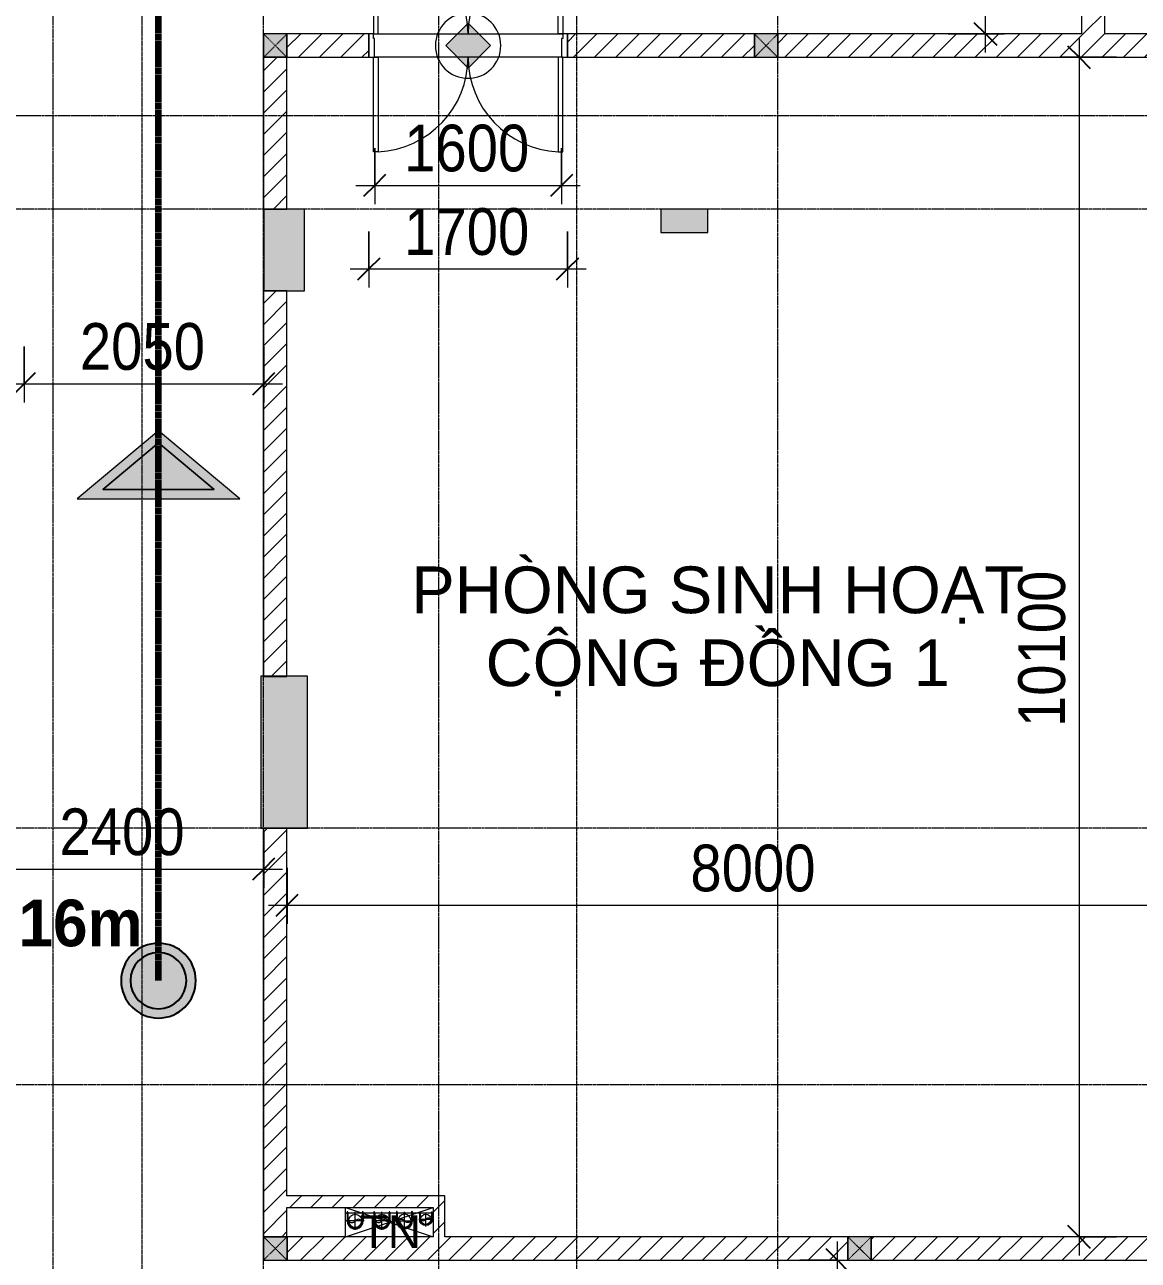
# Model space of a CAD drawing. Header units: millimetres. Extents: x 962 to 241049, y -15958 to 84407.
# Drawn here: x 105587 to 115117, y 35536 to 46116 of the extents above; entities that cross this region are included whole.
import ezdxf

# ---------------------------------------------------------------- set-up
doc = ezdxf.new("R2010")
doc.units = ezdxf.units.MM
for name, pattern in [('1 NÉT CALL OUT', [6, 3, -3]), ('Dash', [6, 3, -3]), ('Dash Dot 3_16_', [7.9375, 4.7625, -1.5875, 0, -1.5875]), ('Grid Line', [22.225, 12.7, -3.175, 3.175, -3.175]), ('IMPORT-CENTER _3_', [10.16, 6.35, -1.27, 1.27, -1.27])]:
    doc.linetypes.add(name, pattern=pattern)
for name, color, linetype, lineweight in [('0-1', 7, 'Continuous', 5), ('0-2', 250, 'Continuous', 9), ('A-ANNO-DIMS', 211, 'Continuous', 9), ('A-ANNO-DIMS-160', 211, 'Continuous', 9), ('A-ANNO-NOTE', 131, 'Continuous', 9), ('A-ANNO-NOTE-1', 131, 'Continuous', 25), ('A-AREA-IDEN', 2, 'Continuous', 9), ('A-DETL-3', 90, '1 NÉT CALL OUT', 100), ('A-DETL-GENF-2', 1, 'Continuous', 9), ('A-DOOR-3', 1, 'Continuous', 9), ('A-DOOR-FRAM-1', 1, 'Continuous', 9), ('A-FLOR', 192, 'Continuous', 9), ('A-FLOR-1', 250, 'Continuous', 9), ('A-WALL', 113, 'Continuous', 9), ('A-WALL-3', 113, 'Continuous', 18), ('A-WALL-PATT-2', 111, 'Continuous', 9), ('G-ANNO-SYMB-1', 111, 'Dash Dot 3_16_', 18), ('G-ANNO-TEXT-1', 7, 'Continuous', 9), ('G-ANNO-TEXT-2', 142, 'Continuous', 9), ('G-IMPT', 8, 'Continuous', 9), ('G-IMPT-2', 8, 'IMPORT-CENTER _3_', 9), ('M-EQPM', 50, 'Continuous', 9), ('S-COLS', 52, 'Continuous', 9), ('S-COLS-1', 52, 'Continuous', 5), ('S-COLS-2', 7, 'Continuous', 18), ('S-COLS-6', 52, 'Continuous', 18), ('S-COLS-7', 52, 'Dash', 9), ('S-COLS-HDLN', 52, 'Dash', 9), ('S-GRID-1', 1, 'Grid Line', 9)]:
    doc.layers.add(name, color=color, linetype=linetype, lineweight=lineweight)
doc.styles.add('Arial_10', font='arial_0.ttf', dxfattribs={"height": 280})
doc.styles.add('Arial_11', font='arial_0.ttf', dxfattribs={"height": 400})
doc.styles.add('Arial_12', font='arial_0.ttf', dxfattribs={"width": 0.95, "height": 400})
doc.styles.add('UTM Avo', font='UTM Avo.ttf', dxfattribs={"width": 0.9, "height": 400})
doc.dimstyles.new('1_Dim_chi_tiet_2_5', dxfattribs={"dimscale": 304.8, "dimtxt": 399.720379, "dimasz": 0.629921, "dimexe": 0.524934, "dimexo": 0.0625, "dimgap": 0.052493, "dimtad": 1, "dimdec": 0, "dimrnd": 5, "dimzin": 0, "dimdsep": 46, "dimtxsty": 'UTM Avo', "dimblk1": 'OBLIQUE', "dimblk2": 'OBLIQUE', "dimsah": 1, "dimcen": 0.09, "dimdle": 0.524934, "dimazin": 0, "dimtfac": 1, "dimtdec": 4, "dimtix": 1, "dimtmove": 0, "dimatfit": 3, "dimfxl": 1.049869, "dimfxlon": 1, "dimtvp": 1, "dimtolj": 1, "dimtzin": 0, "dimarcsym": 2})
doc.dimstyles.new('1_Dim_chi_tiet_2_5_1', dxfattribs={"dimscale": 304.8, "dimtxt": 399.720379, "dimasz": 0.629921, "dimexe": 0.524934, "dimexo": 0.0625, "dimgap": 0.052493, "dimtad": 1, "dimdec": 0, "dimrnd": 5, "dimzin": 0, "dimdsep": 46, "dimtxsty": 'UTM Avo', "dimblk1": 'OBLIQUE', "dimblk2": 'OBLIQUE', "dimsah": 1, "dimcen": 0.09, "dimdle": 0.524934, "dimazin": 0, "dimtfac": 1, "dimtdec": 4, "dimtix": 1, "dimtmove": 0, "dimatfit": 3, "dimfxl": 1.049869, "dimfxlon": 1, "dimtvp": 1, "dimtolj": 1, "dimtzin": 0, "dimarcsym": 2})
pattern_1 = [(45, (63179.03, 0), (-90.50967, 90.50967), [])]

# ---------------------------------------------------------------- blocks, each defined once
blk = doc.blocks.new('NCV_TKTC_KET CAU_rvt-1-TKCS_MB TẦNG 1')
at = {"layer": 'S-COLS-1'}
for points in [[(44803, 43837), (44803, 44537), (44453, 44537), (44453, 43837)], [(48253, 44337), (48253, 44537), (47853, 44537), (47853, 44337), (48055, 44337)], [(44828, 39237), (44828, 40537), (44428, 40537), (44428, 39237)]]:
    blk.add_hatch(color=256, dxfattribs=at).paths.add_polyline_path(points)
at = {"layer": 'A-FLOR-1'}
blk.add_line((45153, 35737), (45153, 35988), dxfattribs=at)
at = {"layer": 'S-COLS-2'}
for p, q in [((44803, 44537), (44453, 44537)), ((44453, 44537), (44453, 43837)), ((44803, 43837), (44803, 44537)), ((47853, 44537), (47853, 44337)), ((48253, 44537), (47853, 44537)), ((48253, 44337), (48253, 44537)), ((47853, 44337), (48253, 44337)), ((44453, 43837), (44803, 43837)), ((44828, 40537), (44428, 40537)), ((44428, 40537), (44428, 39237)), ((44828, 39237), (44828, 40537)), ((44428, 39237), (44828, 39237))]:
    blk.add_line(p, q, dxfattribs=at)
blk = doc.blocks.new('FD_07 - FD_07-1700x2200-CỬA ĐI 2 CÁNH-910693-TKCS_MB TẦNG 1')
at = {"layer": 'A-DETL-GENF-2'}
for p, q in [((-810, 910), (-810, 100)), ((-770, 910), (-810, 910)), ((-770, 100), (-770, 910)), ((770, 100), (770, 910)), ((770, 910), (810, 910)), ((810, 910), (810, 100)), ((-810, 100), (-770, 100)), ((810, 100), (770, 100)), ((-810, -910), (-810, -100)), ((-810, -100), (-770, -100)), ((-770, -100), (-770, -910)), ((810, -100), (770, -100)), ((770, -100), (770, -910)), ((810, -910), (810, -100)), ((-770, -910), (-810, -910)), ((770, -910), (810, -910))]:
    blk.add_line(p, q, dxfattribs=at)
for centre, start, end in [((-810, 100), 0, 87.1694), ((810, 100), 92.8306, 180), ((-810, -100), 272.8306, 360), ((810, -100), 180, 267.1694)]:
    blk.add_arc(centre, 810, start, end, dxfattribs=at)
at = {"layer": 'A-DOOR-3'}
for p, q in [((-810, 100), (810, 100)), ((800, -100), (-800, -100))]:
    blk.add_line(p, q, dxfattribs=at)
at = {"layer": 'A-DOOR-FRAM-1'}
for p, q in [((-810, 100), (-850, 100)), ((-850, 100), (-850, -100)), ((-810, 60), (-810, 100)), ((-800, 60), (-810, 60)), ((-800, -100), (-800, 60)), ((810, 60), (800, 60)), ((800, 60), (800, -100)), ((850, 100), (810, 100)), ((810, 100), (810, 60)), ((850, -100), (850, 100)), ((-850, -100), (-800, -100)), ((800, -100), (850, -100))]:
    blk.add_line(p, q, dxfattribs=at)
blk = doc.blocks.new('TKTC_XREF_251221_MB TANG 1 - TKTC_XREF_260130_MB TANG 1_dwg_CUM U_DN100-4202115-TKCS_MB TẦNG 1')
at = {"layer": 'G-IMPT'}
blk.add_hatch(color=256, dxfattribs=at).paths.add_polyline_path([(0, -61), (0, -57), (15, -55), (28, -49), (40, -40), (49, -28), (55, -15), (57, 0), (55, 15), (49, 28), (40, 40), (28, 49), (15, 55), (0, 57), (0, 61), (16, 59), (30, 53), (43, 43), (53, 30), (59, 16), (61, 0), (59, -16), (53, -30), (43, -43), (30, -53), (16, -59)])
for p, q in [((-79, 67), (-79, 63)), ((-77, 67), (-77, 63)), ((-75, 67), (-75, 63)), ((-73, 69), (-73, 61)), ((-67, 68), (-72, 68)), ((-67, 62), (-72, 62)), ((-65, 69), (0, 69)), ((-79, -63), (-79, -67)), ((-77, -63), (-77, -67)), ((-75, -63), (-75, -67)), ((-73, -61), (-73, -69)), ((-67, -62), (-72, -62)), ((-67, -68), (-72, -68)), ((-65, -69), (0, -69))]:
    blk.add_line(p, q, dxfattribs=at)
at = {"layer": 'G-IMPT', "flags": 128}
for points in [[(-73, 68), (-78, 68), (-78, 62), (-73, 62)], [(-72, 59), (-67, 59), (-67, 71), (-72, 71)], [(-67, 71), (-67, 73), (-65, 73), (-65, 57), (-67, 57), (-67, 59)], [(-65, 61), (0, 61), (0, 57)], [(-73, -62), (-78, -62), (-78, -68), (-73, -68)], [(-72, -71), (-67, -71), (-67, -59), (-72, -59)], [(-67, -59), (-67, -57), (-65, -57), (-65, -73), (-67, -73), (-67, -71)], [(-65, -61), (0, -61), (0, -57)]]:
    blk.add_lwpolyline(points, dxfattribs=at)
at = {"layer": 'G-IMPT'}
for centre, radius, start, end in [((-78, 67), 0.96, 90, 180), ((-78, 63), 0.96, 180, 270), ((-71, 69), 1.56, 112.6199, 247.3801), ((-68, 65), 4.8, 143.1301, 216.8699), ((-71, 61), 1.56, 112.6199, 247.3801), ((0, 0), 69, 270, 90), ((0, 0), 61, 270, 90), ((0, 0), 57, 270, 90), ((-78, -63), 0.96, 90, 180), ((-78, -67), 0.96, 180, 270), ((-71, -61), 1.56, 112.6199, 247.3801), ((-68, -65), 4.8, 143.1301, 216.8699), ((-71, -69), 1.56, 112.6199, 247.3801)]:
    blk.add_arc(centre, radius, start, end, dxfattribs=at)
blk = doc.blocks.new('TKTC_XREF_251221_MB TANG 1 - TKTC_XREF_260130_MB TANG 1_dwg_$cc-4202117-TKCS_MB TẦNG 1')
at = {"layer": 'G-IMPT'}
blk.add_circle((0, 0), 0.5, dxfattribs=at)
for centre, radius, start, end in [((0, 0), 0.5, 90, 270), ((0.19, 0.25), 0.313, 126.8699, 233.1301), ((-0.19, -0.25), 0.313, 306.8699, 53.1301)]:
    blk.add_arc(centre, radius, start, end, dxfattribs=at)
at = {"layer": 'G-IMPT-2'}
for p, q in [((-0.67, 0), (0.67, 0)), ((0, -0.67), (0, 0.67))]:
    blk.add_line(p, q, dxfattribs=at)
blk = doc.blocks.new('TKTC_XREF_251221_MB TANG 1 - TKTC_XREF_260130_MB TANG 1_dwg_$cc-V131-TKCS_MB TẦNG 1')
at = {"layer": 'G-IMPT'}
blk.add_circle((0, 0), 0.5, dxfattribs=at)
for centre, radius, start, end in [((0, 0), 0.5, 90, 270), ((0.188, 0.25), 0.313, 126.8699, 233.1301), ((-0.188, -0.25), 0.313, 306.8699, 53.1301)]:
    blk.add_arc(centre, radius, start, end, dxfattribs=at)
at = {"layer": 'G-IMPT-2'}
for p, q in [((-0.673, 0), (0.673, 0)), ((0, -0.673), (0, 0.673))]:
    blk.add_line(p, q, dxfattribs=at)
blk = doc.blocks.new('TKTC_XREF_251221_MB TANG 1 - TKTC_XREF_260130_MB TANG 1_dwg_CUM U_DN100-4202112-TKCS_MB TẦNG 1')
at = {"layer": 'G-IMPT'}
blk.add_hatch(color=256, dxfattribs=at).paths.add_polyline_path([(0, 61), (0, 57), (15, 55), (28, 49), (40, 40), (49, 28), (55, 15), (57, 0), (55, -15), (49, -29), (40, -40), (28, -49), (15, -55), (0, -57), (0, -61), (16, -59), (30, -53), (43, -43), (53, -31), (60, -10), (61, 0), (59, 16), (53, 30), (43, 43), (30, 53), (16, 59)])
for p, q in [((-79, 67), (-79, 63)), ((-77, 67), (-77, 63)), ((-75, 67), (-75, 63)), ((-73, 69), (-73, 61)), ((-67, 68), (-72, 68)), ((-67, 62), (-72, 62)), ((-65, 69), (0, 69)), ((-79, -63), (-79, -67)), ((-77, -63), (-77, -67)), ((-75, -63), (-75, -67)), ((-73, -61), (-73, -69)), ((-67, -62), (-72, -62)), ((-67, -68), (-72, -68)), ((-65, -69), (0, -69))]:
    blk.add_line(p, q, dxfattribs=at)
at = {"layer": 'G-IMPT', "flags": 128}
for points in [[(-73, 68), (-78, 68), (-78, 62), (-73, 62)], [(-72, 59), (-67, 59), (-67, 71), (-72, 71)], [(-67, 71), (-67, 73), (-65, 73), (-65, 57), (-67, 57), (-67, 59)], [(-65, 61), (0, 61), (0, 57)], [(-73, -62), (-78, -62), (-78, -68), (-73, -68)], [(-72, -71), (-67, -71), (-67, -59), (-72, -59)], [(-67, -59), (-67, -57), (-65, -57), (-65, -73), (-67, -73), (-67, -71)], [(-65, -61), (0, -61), (0, -57)]]:
    blk.add_lwpolyline(points, dxfattribs=at)
at = {"layer": 'G-IMPT'}
for centre, radius, start, end in [((-78, 67), 0.96, 90, 180), ((-78, 63), 0.96, 180, 270), ((-71, 69), 1.56, 112.6199, 247.3801), ((-68, 65), 4.8, 143.1301, 216.8699), ((-71, 61), 1.56, 112.6199, 247.3801), ((0, 0), 69, 270, 90), ((0, 0), 61, 270, 90), ((0, 0), 57, 270, 90), ((-78, -63), 0.96, 90, 180), ((-78, -67), 0.96, 180, 270), ((-71, -61), 1.56, 112.6199, 247.3801), ((-68, -65), 4.8, 143.1301, 216.8699), ((-71, -69), 1.56, 112.6199, 247.3801)]:
    blk.add_arc(centre, radius, start, end, dxfattribs=at)
blk = doc.blocks.new('TKTC_XREF_251221_MB TANG 1 - TKTC_XREF_260130_MB TANG 1_dwg_$cc-4202114-TKCS_MB TẦNG 1')
at = {"layer": 'G-IMPT'}
blk.add_circle((0, 0), 0.5, dxfattribs=at)
for centre, radius, start, end in [((0, 0), 0.5, 90, 270), ((0.188, 0.25), 0.313, 126.8699, 233.1301), ((-0.188, -0.25), 0.313, 306.8699, 53.1301)]:
    blk.add_arc(centre, radius, start, end, dxfattribs=at)
at = {"layer": 'G-IMPT-2'}
for p, q in [((-0.673, 0), (0.673, 0)), ((0, -0.673), (0, 0.673))]:
    blk.add_line(p, q, dxfattribs=at)
blk = doc.blocks.new('TKTC_XREF_251221_MB TANG 1 - TKTC_XREF_260130_MB TANG 1_dwg_$cc-4202125-TKCS_MB TẦNG 1')
at = {"layer": 'G-IMPT'}
blk.add_circle((0, 0), 0.5, dxfattribs=at)
for centre, radius, start, end in [((0, 0), 0.5, 90, 270), ((0.188, 0.25), 0.313, 126.8699, 233.1301), ((-0.188, -0.25), 0.313, 306.8699, 53.1301)]:
    blk.add_arc(centre, radius, start, end, dxfattribs=at)
at = {"layer": 'G-IMPT-2'}
for p, q in [((-0.673, 0), (0.673, 0)), ((0, -0.673), (0, 0.673))]:
    blk.add_line(p, q, dxfattribs=at)
blk = doc.blocks.new('TKTC_XREF_251221_MB TANG 1 - TKTC_XREF_260130_MB TANG 1_dwg-4202109-TKCS_MB TẦNG 1')
at = {"layer": 'G-IMPT', "flags": 128}
blk.add_lwpolyline([(-157249, -365386), (-157249, -365408), (-157999, -365408), (-157999, -365359)], dxfattribs=at)
for name, p, xscale, yscale, zscale, rotation in [('TKTC_XREF_251221_MB TANG 1 - TKTC_XREF_260130_MB TANG 1_dwg_$cc-4202125-TKCS_MB TẦNG 1', (-157915, -365474), 113.7150000000092, 113.7150000000092, 113.7150000000092, 90.04476088158574), ('TKTC_XREF_251221_MB TANG 1 - TKTC_XREF_260130_MB TANG 1_dwg_CUM U_DN100-4202112-TKCS_MB TẦNG 1', (-157916, -365474), 0.9975000000000005, 0.9975000000000005, 0.9975000000000005, 270.0467435561337), ('TKTC_XREF_251221_MB TANG 1 - TKTC_XREF_260130_MB TANG 1_dwg_$cc-4202114-TKCS_MB TẦNG 1', (-157686, -365474), 113.7150000000092, 113.7150000000092, 113.7150000000092, 90.04476088158574), ('TKTC_XREF_251221_MB TANG 1 - TKTC_XREF_260130_MB TANG 1_dwg_CUM U_DN100-4202112-TKCS_MB TẦNG 1', (-157687, -365474), 0.9975000000000005, 0.9975000000000005, 0.9975000000000005, 270.0467435561337), ('TKTC_XREF_251221_MB TANG 1 - TKTC_XREF_260130_MB TANG 1_dwg_CUM U_DN100-4202112-TKCS_MB TẦNG 1', (-157494, -365473), 0.9974999999999966, 0.9974999999999966, 0.9974999999999966, 270.0467435564909), ('TKTC_XREF_251221_MB TANG 1 - TKTC_XREF_260130_MB TANG 1_dwg_$cc-4202117-TKCS_MB TẦNG 1', (-157311, -365461), 90.0000000000512, 90.0000000000512, 90.0000000000512, 90.41977899777648)]:
    blk.add_blockref(name, p, dxfattribs=dict(xscale=xscale, yscale=yscale, zscale=zscale, rotation=rotation))
at = {"extrusion": (0, 0, -1)}
for name, p, xscale, yscale, zscale, rotation in [('TKTC_XREF_251221_MB TANG 1 - TKTC_XREF_260130_MB TANG 1_dwg_$cc-V131-TKCS_MB TẦNG 1', (157494, -365473), 113.7150000000092, 113.7150000000092, -113.7150000000092, 89.95325644590794), ('TKTC_XREF_251221_MB TANG 1 - TKTC_XREF_260130_MB TANG 1_dwg_CUM U_DN100-4202115-TKCS_MB TẦNG 1', (157311, -365459), 0.7894736842105243, 0.7894736842105243, -0.7894736842105243, 269.5802210006292)]:
    blk.add_blockref(name, p, dxfattribs=dict(at, xscale=xscale, yscale=yscale, zscale=zscale, rotation=rotation))
blk = doc.blocks.new('TKTC_XREF_251221_MB TANG 1 - TKTC_XREF_251221_MB TANG 1-2038492-TKCS_MB TẦNG 1')
blk.add_blockref('TKTC_XREF_251221_MB TANG 1 - TKTC_XREF_260130_MB TANG 1_dwg-4202109-TKCS_MB TẦNG 1', (169499, 384110))
blk = doc.blocks.new('G1_SOF - BO TRU - 200x200-3050151-TKCS_MB TẦNG 1')
at = {"layer": 'S-COLS-HDLN'}
for p, q in [((-100, 100), (100, -100)), ((100, 100), (-100, -100))]:
    blk.add_line(p, q, dxfattribs=at)
blk = doc.blocks.new('DIMBLOCK29-TKCS_MB TẦNG 1')
at = {"layer": 'A-ANNO-DIMS-160'}
for p, q in [((108532, 44345), (108532, 43865)), ((108532, 44025), (108532, 44345)), ((110232, 44345), (110232, 43865)), ((110232, 44025), (110232, 44345)), ((108372, 44025), (110392, 44025))]:
    blk.add_line(p, q, dxfattribs=at)
at = {"layer": 'A-ANNO-DIMS-160', "lineweight": 25}
for p, q in [((108532, 44025), (108628, 44121)), ((110232, 44025), (110328, 44121)), ((108532, 44025), (108436, 43929)), ((110232, 44025), (110136, 43929))]:
    blk.add_line(p, q, dxfattribs=at)
at = {"layer": 'A-ANNO-DIMS-160', "color": 0, "insert": (108834, 44545), "char_height": 400, "width": 1314.64, "attachment_point": 1, "line_spacing_factor": 1.110334, "style": 'UTM Avo'}
blk.add_mtext('1700', dxfattribs=at)
blk = doc.blocks.new('_Oblique')
at = {"color": 0, "linetype": 'ByBlock', "lineweight": -2}
blk.add_line((-0.5, -0.5), (0.5, 0.5), dxfattribs=at)
blk = doc.blocks.new('DIMBLOCK87-TKCS_MB TẦNG 1')
at = {"layer": 'A-ANNO-DIMS-160'}
for p, q in [((108582, 45060), (108582, 44580)), ((108582, 44740), (108582, 45060)), ((110182, 45060), (110182, 44580)), ((110182, 44740), (110182, 45060)), ((108422, 44740), (110342, 44740))]:
    blk.add_line(p, q, dxfattribs=at)
at = {"layer": 'A-ANNO-DIMS-160', "lineweight": 25}
for p, q in [((108582, 44740), (108678, 44836)), ((110182, 44740), (110278, 44836)), ((108582, 44740), (108486, 44644)), ((110182, 44740), (110086, 44644))]:
    blk.add_line(p, q, dxfattribs=at)
at = {"layer": 'A-ANNO-DIMS-160', "color": 0, "insert": (108834, 45260), "char_height": 400, "width": 1314.64, "attachment_point": 1, "line_spacing_factor": 1.110334, "style": 'UTM Avo'}
blk.add_mtext('1600', dxfattribs=at)
blk = doc.blocks.new('DIMBLOCK159-TKCS_MB TẦNG 1')
at = {"layer": 'A-ANNO-DIMS-160'}
for p, q in [((112542, 33377), (112542, 35697)), ((112222, 35537), (112702, 35537)), ((112542, 35537), (112222, 35537)), ((112222, 33537), (112702, 33537)), ((112542, 33537), (112222, 33537))]:
    blk.add_line(p, q, dxfattribs=at)
at = {"layer": 'A-ANNO-DIMS-160', "lineweight": 25}
for p, q in [((112542, 35537), (112446, 35633)), ((112542, 35537), (112638, 35441)), ((112542, 33537), (112446, 33633)), ((112542, 33537), (112638, 33441))]:
    blk.add_line(p, q, dxfattribs=at)
at = {"layer": 'A-ANNO-DIMS-160', "color": 0, "insert": (112022, 33989), "char_height": 400, "width": 1314.64, "attachment_point": 1, "rotation": 90, "line_spacing_factor": 1.110334, "style": 'UTM Avo'}
blk.add_mtext('2000', dxfattribs=at)
blk = doc.blocks.new('DIMBLOCK162-TKCS_MB TẦNG 1')
at = {"layer": 'A-ANNO-DIMS-160'}
for p, q in [((105582, 43361), (105582, 42881)), ((105582, 43041), (105582, 43361)), ((107632, 43361), (107632, 42881)), ((107632, 43041), (107632, 43361)), ((105422, 43041), (107792, 43041))]:
    blk.add_line(p, q, dxfattribs=at)
at = {"layer": 'A-ANNO-DIMS-160', "lineweight": 25}
for p, q in [((105582, 43041), (105678, 43137)), ((107632, 43041), (107728, 43137)), ((105582, 43041), (105486, 42945)), ((107632, 43041), (107536, 42945))]:
    blk.add_line(p, q, dxfattribs=at)
at = {"layer": 'A-ANNO-DIMS-160', "color": 0, "insert": (106059, 43561), "char_height": 400, "width": 1314.64, "attachment_point": 1, "line_spacing_factor": 1.110334, "style": 'UTM Avo'}
blk.add_mtext('2050', dxfattribs=at)
blk = doc.blocks.new('DIMBLOCK182-TKCS_MB TẦNG 1')
at = {"layer": 'A-ANNO-DIMS-160', "lineweight": 25}
for p, q in [((114610, 45837), (114514, 45933)), ((114610, 45837), (114706, 45741)), ((114610, 35737), (114514, 35833)), ((114610, 35737), (114706, 35641))]:
    blk.add_line(p, q, dxfattribs=at)
at = {"layer": 'A-ANNO-DIMS-160'}
for p, q in [((114610, 45997), (114610, 35577)), ((114930, 45837), (114450, 45837)), ((114610, 45837), (114930, 45837)), ((114930, 35737), (114450, 35737)), ((114610, 35737), (114930, 35737))]:
    blk.add_line(p, q, dxfattribs=at)
at = {"layer": 'A-ANNO-DIMS-160', "color": 0, "insert": (114090, 40102), "char_height": 400, "width": 1643.29, "attachment_point": 1, "rotation": 90, "line_spacing_factor": 1.110334, "style": 'UTM Avo'}
blk.add_mtext('10100', dxfattribs=at)
blk = doc.blocks.new('DIMBLOCK183-TKCS_MB TẦNG 1')
at = {"layer": 'A-ANNO-DIMS-160'}
for p, q in [((107832, 38896), (107832, 38416)), ((107832, 38576), (107832, 38896)), ((115832, 38896), (115832, 38416)), ((115832, 38576), (115832, 38896)), ((107672, 38576), (115992, 38576))]:
    blk.add_line(p, q, dxfattribs=at)
at = {"layer": 'A-ANNO-DIMS-160', "lineweight": 25}
for p, q in [((107832, 38576), (107928, 38672)), ((115832, 38576), (115928, 38672)), ((107832, 38576), (107736, 38480)), ((115832, 38576), (115736, 38480))]:
    blk.add_line(p, q, dxfattribs=at)
at = {"layer": 'A-ANNO-DIMS-160', "color": 0, "insert": (111284, 39095), "char_height": 400, "width": 1314.64, "attachment_point": 1, "line_spacing_factor": 1.110334, "style": 'UTM Avo'}
blk.add_mtext('8000', dxfattribs=at)
blk = doc.blocks.new('HDNDCT_GHI CHÚ CỬA CHỐNG CHÁY EI30 - HDNDCT_GHI CHÚ CỬA CHỐNG CHÁY EI30-2461928-TKCS_MB TẦNG 1')
at = {"layer": 'A-ANNO-NOTE'}
blk.add_hatch(color=256, dxfattribs=at).paths.add_polyline_path([(-1.2, 0), (0, 1.2), (1.2, 0), (0, -1.2)])
for p, q in [((0, 1.2), (-1.2, 0)), ((1.2, 0), (0, 1.2)), ((-1.2, 0), (0, -1.2)), ((0, -1.2), (1.2, 0))]:
    blk.add_line(p, q, dxfattribs=at)
for start, end in [(360, 180), (180, 360)]:
    blk.add_arc((0, 0), 1.75, start, end, dxfattribs=at)
blk = doc.blocks.new('HDNDCT_DIEM THOAT HIEM XA NHAT - HDNDCT_DIEM THOAT HIEM XA NHAT-1614703-TKCS_MB TẦNG 1')
at = {"layer": 'A-ANNO-NOTE'}
h = blk.add_hatch(color=256, dxfattribs=at)
edge = h.paths.add_edge_path()
edge.add_arc((0, 0), 2, 0, 180)
edge.add_arc((0, 0), 2, 180, 360)
edge = h.paths.add_edge_path()
edge.add_arc((0, 0), 1.5, 180, 360)
edge.add_arc((0, 0), 1.5, 360, 540)
h = blk.add_hatch(color=256, dxfattribs=at)
edge = h.paths.add_edge_path()
edge.add_arc((0, 0), 1.5, 0, 180)
edge.add_arc((0, 0), 1.5, 180, 360)
at = {"layer": 'A-ANNO-NOTE-1'}
for radius, start, end in [(2, 360, 180), (1.5, 0, 180), (1.5, 360, 180), (2, 180, 360), (1.5, 180, 0), (1.5, 180, 360)]:
    blk.add_arc((0, 0), radius, start, end, dxfattribs=at)
blk = doc.blocks.new('HDNDCT_MŨI TÊN THOÁT HIỂM - HDNDCT_MŨI TÊN THOÁT HIỂM-1614704-TKCS_MB TẦNG 1')
at = {"layer": 'A-ANNO-NOTE'}
h = blk.add_hatch(color=256, dxfattribs=at)
h.paths.add_polyline_path([(-3.153, 0), (0.5, 4.353), (0.5, -4.353)])
h.paths.add_polyline_path([(-2.5, 0), (0, -2.979), (0, 2.979)])
blk.add_hatch(color=256, dxfattribs=at).paths.add_polyline_path([(0, 2.979), (0, -2.979), (-2.5, 0)])
for p, q in [((0.5, 4.353), (-3.153, 0)), ((0.5, -4.353), (0.5, 4.353)), ((-2.5, 0), (0, 2.979)), ((0, 2.979), (-2.5, 0)), ((0, 2.979), (0, -2.979)), ((0, -2.979), (0, 2.979)), ((-3.153, 0), (0.5, -4.353)), ((0, -2.979), (-2.5, 0)), ((-2.5, 0), (0, -2.979))]:
    blk.add_line(p, q, dxfattribs=at)
blk = doc.blocks.new('DIMBLOCK320-TKCS_MB TẦNG 1')
at = {"layer": 'A-ANNO-DIMS-160'}
for p, q in [((105232, 39206), (105232, 38726)), ((105232, 38886), (105232, 39206)), ((107632, 39206), (107632, 38726)), ((107632, 38886), (107632, 39206)), ((105072, 38886), (107792, 38886))]:
    blk.add_line(p, q, dxfattribs=at)
at = {"layer": 'A-ANNO-DIMS-160', "lineweight": 25}
for p, q in [((105232, 38886), (105328, 38982)), ((107632, 38886), (107728, 38982)), ((105232, 38886), (105136, 38790)), ((107632, 38886), (107536, 38790))]:
    blk.add_line(p, q, dxfattribs=at)
at = {"layer": 'A-ANNO-DIMS-160', "color": 0, "insert": (105884, 39405), "char_height": 400, "width": 1314.64, "attachment_point": 1, "line_spacing_factor": 1.110334, "style": 'UTM Avo'}
blk.add_mtext('2400', dxfattribs=at)
blk = doc.blocks.new('DIMBLOCK326-TKCS_MB TẦNG 1')
at = {"layer": 'A-ANNO-DIMS-160'}
for p, q in [((113810, 45877), (113810, 50522)), ((113490, 50362), (113970, 50362)), ((113810, 50362), (113490, 50362)), ((113490, 46037), (113970, 46037)), ((113810, 46037), (113490, 46037))]:
    blk.add_line(p, q, dxfattribs=at)
at = {"layer": 'A-ANNO-DIMS-160', "lineweight": 25}
for p, q in [((113810, 50362), (113714, 50458)), ((113810, 50362), (113906, 50266)), ((113810, 46037), (113714, 46133)), ((113810, 46037), (113906, 45941))]:
    blk.add_line(p, q, dxfattribs=at)
at = {"layer": 'A-ANNO-DIMS-160', "color": 0, "insert": (113290, 47652), "char_height": 400, "width": 1314.64, "attachment_point": 1, "rotation": 90, "line_spacing_factor": 1.110334, "style": 'UTM Avo'}
blk.add_mtext('4325', dxfattribs=at)

msp = doc.modelspace()

# ---------------------------------------------------------------- hatches: boundary and pattern name
at = {"layer": 'A-WALL-PATT-2'}
h = msp.add_hatch(dxfattribs=at)
h.set_pattern_fill('FP_1', color=256, style=0, pattern_type=2)
h.set_pattern_definition(pattern_1)
h.paths.add_polyline_path([(114831.5, 46036.9), (114831.5, 46414.6), (114631.5, 46414.6), (114631.5, 46036.9)])
h.paths.add_polyline_path([(114631.5, 48214.6), (114831.5, 48214.6), (114831.5, 50361.9), (114631.5, 50361.9)])
h = msp.add_hatch(dxfattribs=at)
h.set_pattern_fill('FP_1', color=256, style=0, pattern_type=2)
h.set_pattern_definition(pattern_1)
h.paths.add_polyline_path([(114458.5, 45836.9), (115906.6, 45836.9), (115906.6, 46036.9), (112031.7, 46036.9), (112031.7, 45836.9)])
h.paths.add_polyline_path([(111234.4, 45836.9), (111831.7, 45836.9), (111831.7, 46036.9), (110231.6, 46036.9), (110231.6, 45836.9)])
h.paths.add_polyline_path([(108010.4, 45836.9), (108531.6, 45836.9), (108531.6, 46036.9), (107831.6, 46036.9), (107831.6, 45836.9)])
h = msp.add_hatch(dxfattribs=at)
h.set_pattern_fill('FP_1', color=256, style=0, pattern_type=2)
h.set_pattern_definition(pattern_1)
h.paths.add_polyline_path([(107831.6, 44536.9), (107831.6, 45836.9), (107631.6, 45836.9), (107631.6, 44536.9)])
h = msp.add_hatch(dxfattribs=at)
h.set_pattern_fill('FP_1', color=256, style=0, pattern_type=2)
h.set_pattern_definition(pattern_1)
h.paths.add_polyline_path([(107831.6, 40535.7), (107831.6, 43836.9), (107631.6, 43836.9), (107631.6, 40535.7)])
h = msp.add_hatch(dxfattribs=at)
h.set_pattern_fill('FP_1', color=256, style=0, pattern_type=2)
h.set_pattern_definition(pattern_1)
h.paths.add_polyline_path([(107631.6, 35737.4), (107831.6, 35737.4), (107831.6, 39236.9), (107631.6, 39236.9), (107631.6, 36315)])
h = msp.add_hatch(dxfattribs=at)
h.set_pattern_fill('FP_1', color=256, style=0, pattern_type=2)
h.set_pattern_definition(pattern_1)
h.paths.add_polyline_path([(109081.6, 35987.8), (109081.6, 36087.8), (107831.6, 36087.8), (107831.6, 35987.8), (108816.4, 35987.8)])
h = msp.add_hatch(dxfattribs=at)
h.set_pattern_fill('FP_1', color=256, style=0, pattern_type=2)
h.set_pattern_definition(pattern_1)
h.paths.add_polyline_path([(109081.6, 35737.4), (109181.6, 35737.4), (109181.6, 36087.8), (109081.6, 36087.8), (109081.6, 35785.9)])
h = msp.add_hatch(dxfattribs=at)
h.set_pattern_fill('FP_1', color=256, style=0, pattern_type=2)
h.set_pattern_definition(pattern_1)
h.paths.add_polyline_path([(130578.7, 35537.4), (132231.7, 35537.4), (132231.7, 35737.4), (130471.6, 35737.4), (130471.6, 35537.4)])
h.paths.add_polyline_path([(128160.7, 35537.4), (129031.9, 35537.4), (129031.9, 35737.4), (124231.6, 35737.4), (124231.6, 35537.4), (127354.7, 35537.4)])
h.paths.add_polyline_path([(129231.9, 35537.4), (129381.6, 35537.4), (129381.6, 35737.4), (129231.9, 35737.4)])
h.paths.add_polyline_path([(120100.6, 35537.4), (121181.6, 35537.4), (121181.6, 35737.4), (119831.6, 35737.4), (119831.6, 35537.4)])
h.paths.add_polyline_path([(119294.5, 35537.4), (119631.6, 35537.4), (119631.6, 35737.4), (116031.7, 35737.4), (116031.7, 35537.4), (117682.5, 35537.4)])
h.paths.add_polyline_path([(124031.6, 35537.4), (124031.6, 35737.4), (122271.6, 35737.4), (122271.6, 35537.4), (122518.6, 35537.4)])
h.paths.add_polyline_path([(115831.7, 35537.4), (115831.7, 35737.4), (112831.9, 35737.4), (112831.9, 35537.4)])
h.paths.add_polyline_path([(112631.9, 35537.4), (112631.9, 35737.4), (107831.7, 35737.4), (107831.7, 35537.4), (111234.4, 35537.4)])
at = {"layer": 'S-COLS-1'}
for points in [[(107831.6, 45836.9), (107831.6, 46036.9), (107631.6, 46036.9), (107631.6, 45836.9)], [(112031.7, 45836.9), (112031.7, 46036.9), (111831.7, 46036.9), (111831.7, 45836.9)], [(107831.7, 35537.4), (107831.7, 35737.4), (107631.7, 35737.4), (107631.7, 35537.4)], [(112831.9, 35537.4), (112831.9, 35737.4), (112631.9, 35737.4), (112631.9, 35537.4)]]:
    msp.add_hatch(color=256, dxfattribs=at).paths.add_polyline_path(points)

# ---------------------------------------------------------------- linework, layer by layer
at = {"layer": '0-2'}
for p, q in [((108331.6, 35737.4), (109081.6, 35987.8)), ((108331.6, 35987.8), (109081.6, 35737.4)), ((108331.6, 35737.4), (108331.6, 35987.8))]:
    msp.add_line(p, q, dxfattribs=at)
at = {"layer": 'A-DETL-3'}
msp.add_line((106731.6, 37930.3), (106731.6, 47314.6), dxfattribs=at)
at = {"layer": 'A-FLOR'}
for p, q in [((110181.6, 45836.9), (108581.6, 45836.9)), ((107631.6, 35537.4), (107631.6, 35737.4))]:
    msp.add_line(p, q, dxfattribs=at)
at = {"layer": 'A-WALL'}
for p, q in [((107831.6, 46036.9), (107831.6, 45836.9)), ((108571.6, 46036.9), (110191.6, 46036.9)), ((111831.7, 45836.9), (111831.7, 46036.9)), ((112031.7, 46036.9), (112031.7, 45836.9)), ((107831.6, 45836.9), (107631.6, 45836.9)), ((107631.6, 35737.4), (107831.6, 35737.4)), ((107831.7, 35737.4), (107831.7, 35537.4)), ((112631.9, 35537.4), (112631.9, 35737.4)), ((112831.9, 35737.4), (112831.9, 35537.4))]:
    msp.add_line(p, q, dxfattribs=at)
at = {"layer": 'A-WALL-3'}
for p, q in [((114631.5, 46414.6), (114631.5, 46036.9)), ((114831.5, 46036.9), (114831.5, 46414.6)), ((108531.6, 46036.9), (107831.6, 46036.9)), ((108531.6, 45836.9), (108531.6, 46036.9)), ((111831.7, 46036.9), (110231.6, 46036.9)), ((110231.6, 46036.9), (110231.6, 45836.9)), ((114631.5, 46036.9), (112031.7, 46036.9)), ((115906.6, 46036.9), (114831.5, 46036.9)), ((107631.6, 45836.9), (107631.6, 44536.9)), ((107831.6, 45836.9), (108531.6, 45836.9)), ((107831.6, 44536.9), (107831.6, 45836.9)), ((110231.6, 45836.9), (111831.7, 45836.9)), ((112031.7, 45836.9), (115906.6, 45836.9)), ((107631.6, 44536.9), (107831.6, 44536.9)), ((107831.6, 43836.9), (107631.6, 43836.9)), ((107631.6, 43836.9), (107631.6, 40535.7)), ((107831.6, 40535.7), (107831.6, 43836.9)), ((107631.6, 40535.7), (107831.6, 40535.7)), ((107831.6, 39236.9), (107631.6, 39236.9)), ((107631.6, 39236.9), (107631.6, 35737.4)), ((107831.6, 36087.8), (107831.6, 39236.9)), ((109181.6, 36087.8), (107831.6, 36087.8)), ((109181.6, 35737.4), (109181.6, 36087.8)), ((107831.6, 35737.4), (107831.6, 35987.8)), ((107831.6, 35987.8), (109081.6, 35987.8)), ((109081.6, 35987.8), (109081.6, 35737.4)), ((109081.6, 35737.4), (107831.7, 35737.4)), ((112631.9, 35737.4), (109181.6, 35737.4)), ((115831.7, 35737.4), (112831.9, 35737.4)), ((107831.7, 35537.4), (112631.9, 35537.4)), ((112831.9, 35537.4), (115831.7, 35537.4))]:
    msp.add_line(p, q, dxfattribs=at)
at = {"layer": 'G-ANNO-SYMB-1'}
for p, q in [((106590.4, 84025.7), (106590.4, 9773.9)), ((110310.4, 84025.7), (110310.4, 9773.9))]:
    msp.add_line(p, q, dxfattribs=at)
at = {"layer": 'S-COLS'}
for p, q in [((107831.6, 45836.9), (107831.6, 46036.9)), ((111831.7, 46036.9), (111831.7, 45836.9)), ((112031.7, 45836.9), (112031.7, 46036.9)), ((107631.6, 45836.9), (107831.6, 45836.9)), ((107831.7, 35737.4), (107631.7, 35737.4)), ((107831.7, 35537.4), (107831.7, 35737.4)), ((112631.9, 35737.4), (112631.9, 35537.4)), ((112831.9, 35537.4), (112831.9, 35737.4))]:
    msp.add_line(p, q, dxfattribs=at)
at = {"layer": 'S-COLS-6'}
for p, q in [((107831.6, 46036.9), (107631.6, 46036.9)), ((107631.6, 46036.9), (107631.6, 45836.9)), ((112031.7, 46036.9), (111831.7, 46036.9)), ((111831.7, 45836.9), (112031.7, 45836.9)), ((107631.7, 35737.4), (107631.7, 35537.4)), ((112831.9, 35737.4), (112631.9, 35737.4)), ((107631.7, 35537.4), (107831.7, 35537.4)), ((112631.9, 35537.4), (112831.9, 35537.4))]:
    msp.add_line(p, q, dxfattribs=at)
at = {"layer": 'S-GRID-1'}
for p, q in [((105831.6, 15532), (105831.6, 78459.2)), ((107631.6, 15532), (107631.6, 78459.2)), ((109131.6, 15532), (109131.6, 78459.2)), ((112031.6, 15532), (112031.6, 78459.2)), ((190336.8, 45336.9), (98297.8, 45336.9)), ((192368.8, 44536.9), (96265.8, 44536.9)), ((192368.8, 39236.9), (96265.8, 39236.9)), ((192368.8, 37036.9), (96265.8, 37036.9))]:
    msp.add_line(p, q, dxfattribs=at)

# ---------------------------------------------------------------- block references
at = {"layer": '0-1'}
msp.add_blockref('NCV_TKTC_KET CAU_rvt-1-TKCS_MB TẦNG 1', (63179, 0), dxfattribs=at)
at = {"layer": 'A-ANNO-NOTE', "xscale": 160, "yscale": 160, "zscale": 160}
for name, p in [('HDNDCT_GHI CHÚ CỬA CHỐNG CHÁY EI30 - HDNDCT_GHI CHÚ CỬA CHỐNG CHÁY EI30-2461928-TKCS_MB TẦNG 1', (109381.6, 45936.9)), ('HDNDCT_DIEM THOAT HIEM XA NHAT - HDNDCT_DIEM THOAT HIEM XA NHAT-1614703-TKCS_MB TẦNG 1', (106731.6, 37930.3))]:
    msp.add_blockref(name, p, dxfattribs=at)
at = {"layer": 'A-ANNO-NOTE', "xscale": 160, "yscale": 160, "zscale": 160, "rotation": 270.0000000000001}
msp.add_blockref('HDNDCT_MŨI TÊN THOÁT HIỂM - HDNDCT_MŨI TÊN THOÁT HIỂM-1614704-TKCS_MB TẦNG 1', (106731.6, 42135.3), dxfattribs=at)
at = {"layer": 'A-DOOR-3'}
msp.add_blockref('FD_07 - FD_07-1700x2200-CỬA ĐI 2 CÁNH-910693-TKCS_MB TẦNG 1', (109381.6, 45936.9), dxfattribs=at)
at = {"layer": 'M-EQPM'}
msp.add_blockref('TKTC_XREF_251221_MB TANG 1 - TKTC_XREF_251221_MB TANG 1-2038492-TKCS_MB TẦNG 1', (96831.6, 17236.9), dxfattribs=at)
at = {"layer": 'S-COLS-7'}
for p in [(107731.6, 45936.9), (111931.7, 45936.9), (107731.7, 35637.4), (112731.9, 35637.4)]:
    msp.add_blockref('G1_SOF - BO TRU - 200x200-3050151-TKCS_MB TẦNG 1', p, dxfattribs=at)

# ---------------------------------------------------------------- texts
at = {"layer": 'A-AREA-IDEN', "insert": (111517.8, 40364.1), "char_height": 400, "width": 5260.8, "attachment_point": 8, "line_spacing_factor": 0.936439, "style": 'Arial_11'}
msp.add_mtext('\\pt8,16,24,32,40,48,56,64,72,80,88,96,104,112,120,128,136,144,152,160,168,176,184,192,200,208,216,224,232,240,248,256;PHÒNG SINH HOẠT\\PCỘNG ĐỒNG 1', dxfattribs=at)
at = {"layer": 'G-ANNO-TEXT-1', "insert": (108716.9, 35781.9), "char_height": 280, "width": 603.2, "attachment_point": 5, "line_spacing_factor": 0.936439, "style": 'Arial_10'}
msp.add_mtext('\\pt79.9988,160.0004,239.9992,320.0008,399.9996,480.0012,560,639.9988,720.0004,799.9992,880.0008,959.9996,1040.0012,1120,1199.9988,1280.0004,1359.9992,1440.0008,1519.9996,1600.0012,1680,1759.9988,1840.0004,1919.9992,2000.0008,2079.9996,2160.0012,2240,2319.9988,2400.0004,2479.9992,2560.0008;TN', dxfattribs=at)
at = {"layer": 'G-ANNO-TEXT-2', "insert": (106065.3, 38421.4), "char_height": 400, "width": 1437.92, "attachment_point": 5, "line_spacing_factor": 0.936439, "style": 'Arial_12'}
msp.add_mtext('\\pt1824,3648,5472,7296,9120,10944,12768,14592,16416,18240,20064,21888,23712,25536,27360,29184,31008,32832,34656,36480,38304,40128,41952,43776,45600,47424,49248,51072,52896,54720,56544,58368;{\\fArial|b1|i0|c0|p34;16m}', dxfattribs=at)

# ---------------------------------------------------------------- dimensions: what is measured, and where the dimension line sits
at = {"layer": 'A-ANNO-DIMS'}
for base, p1, p2, dimstyle, override, picture, middle in [((113809.9, 50361.9), (113489.9, 46036.9), (113489.9, 50361.9), '1_Dim_chi_tiet_2_5_1', {"dimpost": '<>', "dimfxl": 4325}, 'DIMBLOCK326-TKCS_MB TẦNG 1', (113586.9, 48199.4)), ((114609.9249, 35737.3629), (114929.9249, 45836.936), (114929.9249, 35737.3629), '1_Dim_chi_tiet_2_5', {"dimpost": '<>', "dimfxl": 10099.573178}, 'DIMBLOCK182-TKCS_MB TẦNG 1', (114386.9328, 40787.1494)), ((112542.0466, 35537.3629), (112222.0466, 33536.936), (112222.0466, 35537.3629), '1_Dim_chi_tiet_2_5', {"dimpost": '<>', "dimfxl": 2000.426822}, 'DIMBLOCK159-TKCS_MB TẦNG 1', (112319.0545, 34537.1494))]:
    dim = msp.add_linear_dim(base=base, p1=p1, p2=p2, angle=90, dimstyle=dimstyle, override=override, dxfattribs=at)
    dim.commit()
    dim.dimension.update_dxf_attribs({"geometry": picture, "text_midpoint": middle})
for base, p1, p2, dimstyle, override, picture, middle in [((110181.6, 44740.2), (108581.6, 45060.2), (110181.6, 45060.2), '1_Dim_chi_tiet_2_5', {"dimpost": '<>', "dimfxl": 1600}, 'DIMBLOCK87-TKCS_MB TẦNG 1', (109381.6, 44963.2)), ((110231.6, 44025.4), (108531.6, 44345.4), (110231.6, 44345.4), '1_Dim_chi_tiet_2_5', {"dimpost": '<>', "dimfxl": 1700}, 'DIMBLOCK29-TKCS_MB TẦNG 1', (109381.6, 44248.4)), ((107631.6, 43041.2), (105581.6, 43361.2), (107631.6, 43361.2), '1_Dim_chi_tiet_2_5', {"dimpost": '<>', "dimfxl": 2050}, 'DIMBLOCK162-TKCS_MB TẦNG 1', (106606.6, 43264.2)), ((107631.6, 38885.8), (105231.7, 39205.8), (107631.6, 39205.8), '1_Dim_chi_tiet_2_5_1', {"dimpost": '<>', "dimfxl": 2399.928669}, 'DIMBLOCK320-TKCS_MB TẦNG 1', (106431.6, 39108.8)), ((115831.6, 38575.5), (107831.6, 38895.5), (115831.6, 38895.5), '1_Dim_chi_tiet_2_5', {"dimpost": '<>', "dimfxl": 8000}, 'DIMBLOCK183-TKCS_MB TẦNG 1', (111831.6, 38798.5))]:
    dim = msp.add_linear_dim(base=base, p1=p1, p2=p2, dimstyle=dimstyle, override=override, dxfattribs=at)
    dim.commit()
    dim.dimension.update_dxf_attribs({"geometry": picture, "text_midpoint": middle})

doc.saveas('drawing.dxf')
